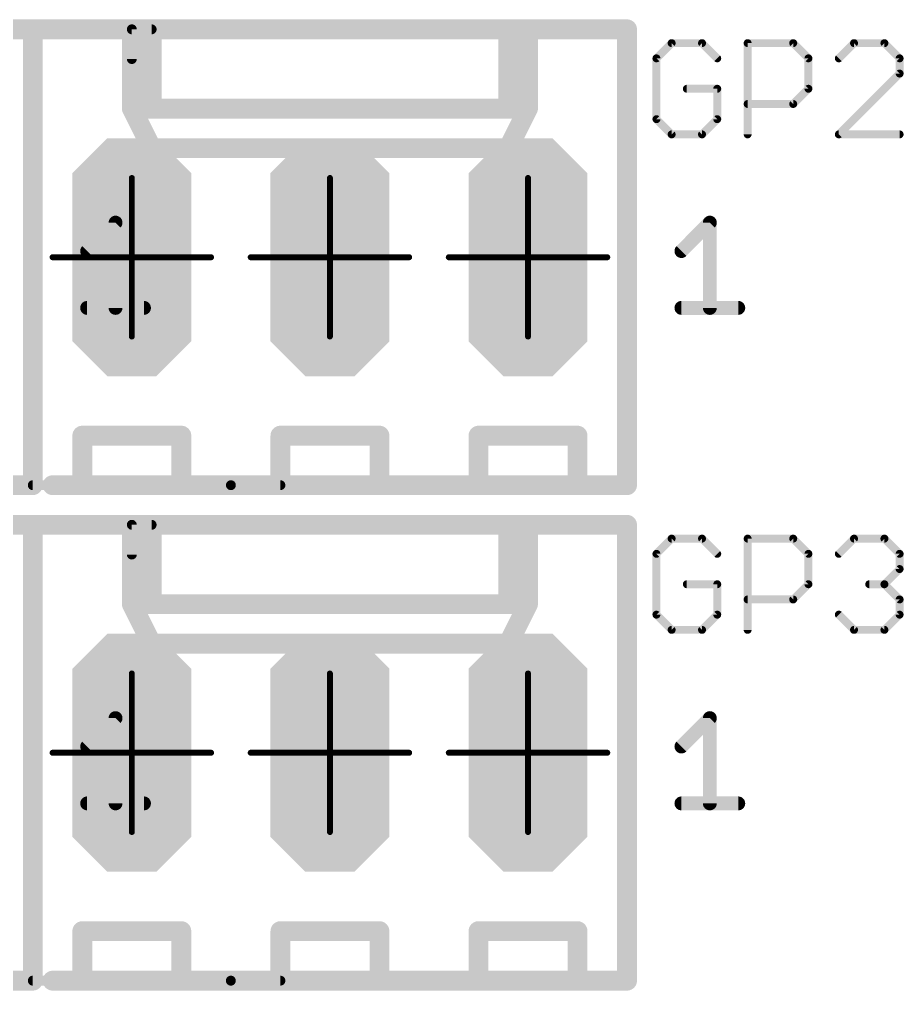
# Model space of a CAD drawing. Extents: x -84 to 54, y -45 to 6.
# Drawn here: x -27.35 to -16.01, y -31.75 to -19.3 of the extents above; entities that cross this region are included whole.
import ezdxf

# ---------------------------------------------------------------- set-up
doc = ezdxf.new("R2010")
doc.units = 0
for name, color, linetype in [('144', 253, 'CONTINUOUS'), ('17', 92, 'CONTINUOUS'), ('21', 253, 'CONTINUOUS'), ('23', 7, 'CONTINUOUS'), ('25', 253, 'CONTINUOUS'), ('51', 253, 'CONTINUOUS')]:
    doc.layers.add(name, color=color, linetype=linetype)

# ---------------------------------------------------------------- blocks, each defined once
blk = doc.blocks.new('RECT')
blk.add_solid([(-0.5, -0.5), (0.5, -0.5), (-0.5, 0.5), (0.5, 0.5)])
blk = doc.blocks.new('LONGP100')
at = {"const_width": 0.5}
blk.add_lwpolyline([(-0.75, -0.1036), (-0.75, 0.1036), (-0.6036, 0.25), (0.6036, 0.25), (0.75, 0.1036), (0.75, -0.1036), (0.6036, -0.25), (-0.6036, -0.25), (-0.75, -0.1036), (-0.75, 0.1036)], dxfattribs=at)

msp = doc.modelspace()

# ---------------------------------------------------------------- linework, layer by layer
at = {"layer": '144', "const_width": 0.0762}
for points in [[(-25.908, -21.336), (-25.908, -23.368)], [(-23.368, -21.336), (-23.368, -23.368)], [(-20.828, -21.336), (-20.828, -23.368)], [(-26.924, -22.352), (-24.892, -22.352)], [(-24.384, -22.352), (-22.352, -22.352)], [(-21.844, -22.352), (-19.812, -22.352)], [(-25.908, -27.686), (-25.908, -29.718)], [(-23.368, -27.686), (-23.368, -29.718)], [(-20.828, -27.686), (-20.828, -29.718)], [(-26.924, -28.702), (-24.892, -28.702)], [(-24.384, -28.702), (-22.352, -28.702)], [(-21.844, -28.702), (-19.812, -28.702)]]:
    msp.add_lwpolyline(points, dxfattribs=at)
at = {"layer": '144', "const_width": 0.0381}
for points in [[(-25.889, -21.336, 1), (-25.9271, -21.336)], [(-23.349, -21.336, 1), (-23.3871, -21.336)], [(-20.8089, -21.336, 1), (-20.847, -21.336)], [(-26.924, -22.333, 1), (-26.924, -22.3711)], [(-24.892, -22.3711, 1), (-24.892, -22.333)], [(-24.384, -22.333, 1), (-24.384, -22.3711)], [(-22.352, -22.3711, 1), (-22.352, -22.333)], [(-21.844, -22.333, 1), (-21.844, -22.3711)], [(-19.812, -22.3711, 1), (-19.812, -22.333)], [(-25.9271, -23.368, 1), (-25.889, -23.368)], [(-23.3871, -23.368, 1), (-23.349, -23.368)], [(-20.847, -23.368, 1), (-20.8089, -23.368)], [(-25.889, -27.686, 1), (-25.9271, -27.686)], [(-23.349, -27.686, 1), (-23.3871, -27.686)], [(-20.8089, -27.686, 1), (-20.847, -27.686)], [(-26.924, -28.683, 1), (-26.924, -28.7211)], [(-24.892, -28.7211, 1), (-24.892, -28.683)], [(-24.384, -28.683, 1), (-24.384, -28.7211)], [(-22.352, -28.7211, 1), (-22.352, -28.683)], [(-21.844, -28.683, 1), (-21.844, -28.7211)], [(-19.812, -28.7211, 1), (-19.812, -28.683)], [(-25.9271, -29.718, 1), (-25.889, -29.718)], [(-23.3871, -29.718, 1), (-23.349, -29.718)], [(-20.847, -29.718, 1), (-20.8089, -29.718)]]:
    msp.add_lwpolyline(points, format="xyb", dxfattribs=at)
at = {"layer": '21'}
for points, const_width in [([(-27.178, -19.431), (-32.258, -19.431)], 0.254), ([(-27.178, -22.352), (-27.178, -19.431)], 0.254), ([(-27.178, -22.352), (-27.178, -19.431)], 0.254), ([(-27.178, -19.431), (-25.908, -19.431)], 0.254), ([(-25.908, -19.431), (-24.638, -19.431)], 0.254), ([(-25.908, -20.447), (-25.908, -19.431)], 0.254), ([(-25.908, -19.812), (-25.908, -19.431)], 0.127), ([(-25.654, -19.431), (-25.908, -19.431)], 0.127), ([(-25.654, -19.431), (-25.654, -20.447)], 0.254), ([(-19.558, -19.431), (-24.638, -19.431)], 0.254), ([(-21.082, -19.431), (-21.082, -20.447)], 0.254), ([(-20.828, -20.447), (-20.828, -19.431)], 0.254), ([(-19.558, -22.352), (-19.558, -19.431)], 0.254), ([(-25.908, -20.447), (-25.654, -20.447)], 0.254), ([(-25.908, -20.447), (-25.654, -20.955)], 0.254), ([(-25.654, -20.447), (-21.082, -20.447)], 0.254), ([(-21.082, -20.447), (-20.828, -20.447)], 0.254), ([(-21.082, -20.955), (-20.828, -20.447)], 0.254), ([(-25.654, -20.955), (-21.082, -20.955)], 0.254), ([(-26.481, -22.2725), (-26.1167, -21.9081)], 0.1778), ([(-26.1167, -21.9081), (-26.1167, -23.0012)], 0.1778), ([(-18.861, -22.2725), (-18.4967, -21.9081)], 0.1778), ([(-18.4967, -21.9081), (-18.4967, -23.0012)], 0.1778), ([(-27.178, -22.352), (-27.178, -25.273)], 0.254), ([(-27.178, -22.352), (-27.178, -25.273)], 0.254), ([(-19.558, -22.352), (-19.558, -25.273)], 0.254), ([(-26.481, -23.0012), (-25.7523, -23.0012)], 0.1778), ([(-18.861, -23.0012), (-18.1323, -23.0012)], 0.1778), ([(-26.543, -25.273), (-26.543, -24.638)], 0.254), ([(-26.543, -24.638), (-25.273, -24.638)], 0.254), ([(-25.273, -24.638), (-25.273, -25.273)], 0.254), ([(-24.003, -25.273), (-24.003, -24.638)], 0.254), ([(-24.003, -24.638), (-22.733, -24.638)], 0.254), ([(-22.733, -24.638), (-22.733, -25.273)], 0.254), ([(-21.463, -25.273), (-21.463, -24.638)], 0.254), ([(-21.463, -24.638), (-20.193, -24.638)], 0.254), ([(-20.193, -24.638), (-20.193, -25.273)], 0.254), ([(-27.813, -25.273), (-27.178, -25.273)], 0.254), ([(-27.178, -25.273), (-24.638, -25.273)], 0.127), ([(-26.924, -25.273), (-26.543, -25.273)], 0.254), ([(-25.273, -25.273), (-26.543, -25.273)], 0.254), ([(-25.273, -25.273), (-24.003, -25.273)], 0.254), ([(-24.003, -25.273), (-24.638, -25.273)], 0.127), ([(-22.733, -25.273), (-24.003, -25.273)], 0.254), ([(-22.733, -25.273), (-21.463, -25.273)], 0.254), ([(-20.193, -25.273), (-21.463, -25.273)], 0.254), ([(-20.193, -25.273), (-19.558, -25.273)], 0.254), ([(-27.178, -25.781), (-32.258, -25.781)], 0.254), ([(-27.178, -28.702), (-27.178, -25.781)], 0.254), ([(-27.178, -28.702), (-27.178, -25.781)], 0.254), ([(-27.178, -25.781), (-25.908, -25.781)], 0.254), ([(-25.908, -25.781), (-24.638, -25.781)], 0.254), ([(-25.908, -26.797), (-25.908, -25.781)], 0.254), ([(-25.908, -26.162), (-25.908, -25.781)], 0.127), ([(-25.654, -25.781), (-25.908, -25.781)], 0.127), ([(-25.654, -25.781), (-25.654, -26.797)], 0.254), ([(-19.558, -25.781), (-24.638, -25.781)], 0.254), ([(-21.082, -25.781), (-21.082, -26.797)], 0.254), ([(-20.828, -26.797), (-20.828, -25.781)], 0.254), ([(-19.558, -28.702), (-19.558, -25.781)], 0.254), ([(-25.908, -26.797), (-25.654, -26.797)], 0.254), ([(-25.908, -26.797), (-25.654, -27.305)], 0.254), ([(-25.654, -26.797), (-21.082, -26.797)], 0.254), ([(-21.082, -26.797), (-20.828, -26.797)], 0.254), ([(-21.082, -27.305), (-20.828, -26.797)], 0.254), ([(-25.654, -27.305), (-21.082, -27.305)], 0.254), ([(-26.481, -28.6225), (-26.1167, -28.2581)], 0.1778), ([(-26.1167, -28.2581), (-26.1167, -29.3512)], 0.1778), ([(-18.861, -28.6225), (-18.4967, -28.2581)], 0.1778), ([(-18.4967, -28.2581), (-18.4967, -29.3512)], 0.1778), ([(-27.178, -28.702), (-27.178, -31.623)], 0.254), ([(-27.178, -28.702), (-27.178, -31.623)], 0.254), ([(-19.558, -28.702), (-19.558, -31.623)], 0.254), ([(-26.481, -29.3512), (-25.7523, -29.3512)], 0.1778), ([(-18.861, -29.3512), (-18.1323, -29.3512)], 0.1778), ([(-26.543, -31.623), (-26.543, -30.988)], 0.254), ([(-26.543, -30.988), (-25.273, -30.988)], 0.254), ([(-25.273, -30.988), (-25.273, -31.623)], 0.254), ([(-24.003, -31.623), (-24.003, -30.988)], 0.254), ([(-24.003, -30.988), (-22.733, -30.988)], 0.254), ([(-22.733, -30.988), (-22.733, -31.623)], 0.254), ([(-21.463, -31.623), (-21.463, -30.988)], 0.254), ([(-21.463, -30.988), (-20.193, -30.988)], 0.254), ([(-20.193, -30.988), (-20.193, -31.623)], 0.254), ([(-27.813, -31.623), (-27.178, -31.623)], 0.254), ([(-27.178, -31.623), (-24.638, -31.623)], 0.127), ([(-26.924, -31.623), (-26.543, -31.623)], 0.254), ([(-25.273, -31.623), (-26.543, -31.623)], 0.254), ([(-25.273, -31.623), (-24.003, -31.623)], 0.254), ([(-24.003, -31.623), (-24.638, -31.623)], 0.127), ([(-22.733, -31.623), (-24.003, -31.623)], 0.254), ([(-22.733, -31.623), (-21.463, -31.623)], 0.254), ([(-20.193, -31.623), (-21.463, -31.623)], 0.254), ([(-20.193, -31.623), (-19.558, -31.623)], 0.254)]:
    msp.add_lwpolyline(points, dxfattribs=dict(at, const_width=const_width))
for points, const_width in [([(-27.1145, -19.431, 1), (-27.2415, -19.431)], 0.127), ([(-27.1145, -19.431, 1), (-27.2415, -19.431)], 0.127), ([(-27.178, -19.3675, 1), (-27.178, -19.4945)], 0.127), ([(-27.178, -19.4945, 1), (-27.178, -19.3675)], 0.127), ([(-25.908, -19.3675, 1), (-25.908, -19.4945)], 0.127), ([(-25.8445, -19.431, 1), (-25.9715, -19.431)], 0.127), ([(-25.8763, -19.431, 1), (-25.9398, -19.431)], 0.0635), ([(-25.908, -19.4945, 1), (-25.908, -19.3675)], 0.127), ([(-25.908, -19.3993, 1), (-25.908, -19.4627)], 0.0635), ([(-25.5905, -19.431, 1), (-25.7175, -19.431)], 0.127), ([(-25.654, -19.4627, 1), (-25.654, -19.3993)], 0.0635), ([(-24.638, -19.3675, 1), (-24.638, -19.4945)], 0.127), ([(-24.638, -19.4945, 1), (-24.638, -19.3675)], 0.127), ([(-21.0185, -19.431, 1), (-21.1455, -19.431)], 0.127), ([(-20.7645, -19.431, 1), (-20.8915, -19.431)], 0.127), ([(-19.4945, -19.431, 1), (-19.6215, -19.431)], 0.127), ([(-19.558, -19.4945, 1), (-19.558, -19.3675)], 0.127), ([(-25.9398, -19.812, 1), (-25.8763, -19.812)], 0.0635), ([(-25.908, -20.3835, 1), (-25.908, -20.5105)], 0.127), ([(-25.8512, -20.4186, 1), (-25.9648, -20.4754)], 0.127), ([(-25.9715, -20.447, 1), (-25.8445, -20.447)], 0.127), ([(-25.654, -20.3835, 1), (-25.654, -20.5105)], 0.127), ([(-25.7175, -20.447, 1), (-25.5905, -20.447)], 0.127), ([(-25.654, -20.5105, 1), (-25.654, -20.3835)], 0.127), ([(-21.082, -20.3835, 1), (-21.082, -20.5105)], 0.127), ([(-21.1455, -20.447, 1), (-21.0185, -20.447)], 0.127), ([(-21.082, -20.5105, 1), (-21.082, -20.3835)], 0.127), ([(-20.8915, -20.447, 1), (-20.7645, -20.447)], 0.127), ([(-20.7712, -20.4754, 1), (-20.8848, -20.4186)], 0.127), ([(-20.828, -20.5105, 1), (-20.828, -20.3835)], 0.127), ([(-25.654, -20.8915, 1), (-25.654, -21.0185)], 0.127), ([(-25.7108, -20.9834, 1), (-25.5972, -20.9266)], 0.127), ([(-21.1388, -20.9266, 1), (-21.0252, -20.9834)], 0.127), ([(-21.082, -21.0185, 1), (-21.082, -20.8915)], 0.127), ([(-26.0723, -21.9081, 1), (-26.1612, -21.9081)], 0.0889), ([(-26.0853, -21.9395, 1), (-26.1481, -21.8767)], 0.0889), ([(-18.4522, -21.9081, 1), (-18.5412, -21.9081)], 0.0889), ([(-18.4653, -21.9395, 1), (-18.5281, -21.8767)], 0.0889), ([(-27.1145, -22.352, 1), (-27.2415, -22.352)], 0.127), ([(-27.1145, -22.352, 1), (-27.2415, -22.352)], 0.127), ([(-26.5124, -22.2411, 1), (-26.4496, -22.3039)], 0.0889), ([(-19.4945, -22.352, 1), (-19.6215, -22.352)], 0.127), ([(-18.8924, -22.2411, 1), (-18.8296, -22.3039)], 0.0889), ([(-27.2415, -22.352, 1), (-27.1145, -22.352)], 0.127), ([(-27.2415, -22.352, 1), (-27.1145, -22.352)], 0.127), ([(-19.6215, -22.352, 1), (-19.4945, -22.352)], 0.127), ([(-26.481, -22.9567, 1), (-26.481, -23.0457)], 0.0889), ([(-26.1612, -23.0012, 1), (-26.0723, -23.0012)], 0.0889), ([(-25.7523, -23.0457, 1), (-25.7523, -22.9567)], 0.0889), ([(-18.861, -22.9567, 1), (-18.861, -23.0457)], 0.0889), ([(-18.5412, -23.0012, 1), (-18.4522, -23.0012)], 0.0889), ([(-18.1323, -23.0457, 1), (-18.1323, -22.9567)], 0.0889), ([(-26.4795, -24.638, 1), (-26.6065, -24.638)], 0.127), ([(-26.543, -24.5745, 1), (-26.543, -24.7015)], 0.127), ([(-25.2095, -24.638, 1), (-25.3365, -24.638)], 0.127), ([(-25.273, -24.7015, 1), (-25.273, -24.5745)], 0.127), ([(-23.9395, -24.638, 1), (-24.0665, -24.638)], 0.127), ([(-24.003, -24.5745, 1), (-24.003, -24.7015)], 0.127), ([(-22.6695, -24.638, 1), (-22.7965, -24.638)], 0.127), ([(-22.733, -24.7015, 1), (-22.733, -24.5745)], 0.127), ([(-21.3995, -24.638, 1), (-21.5265, -24.638)], 0.127), ([(-21.463, -24.5745, 1), (-21.463, -24.7015)], 0.127), ([(-20.1295, -24.638, 1), (-20.2565, -24.638)], 0.127), ([(-20.193, -24.7015, 1), (-20.193, -24.5745)], 0.127), ([(-27.2415, -25.273, 1), (-27.1145, -25.273)], 0.127), ([(-27.2415, -25.273, 1), (-27.1145, -25.273)], 0.127), ([(-27.178, -25.3365, 1), (-27.178, -25.2095)], 0.127), ([(-27.178, -25.2413, 1), (-27.178, -25.3047)], 0.0635), ([(-26.924, -25.2095, 1), (-26.924, -25.3365)], 0.127), ([(-26.543, -25.2095, 1), (-26.543, -25.3365)], 0.127), ([(-26.6065, -25.273, 1), (-26.4795, -25.273)], 0.127), ([(-26.543, -25.3365, 1), (-26.543, -25.2095)], 0.127), ([(-25.273, -25.2095, 1), (-25.273, -25.3365)], 0.127), ([(-25.3365, -25.273, 1), (-25.2095, -25.273)], 0.127), ([(-25.273, -25.3365, 1), (-25.273, -25.2095)], 0.127), ([(-24.638, -25.2413, 1), (-24.638, -25.3047)], 0.0635), ([(-24.638, -25.3047, 1), (-24.638, -25.2413)], 0.0635), ([(-24.003, -25.2095, 1), (-24.003, -25.3365)], 0.127), ([(-24.0665, -25.273, 1), (-23.9395, -25.273)], 0.127), ([(-24.003, -25.3365, 1), (-24.003, -25.2095)], 0.127), ([(-24.003, -25.3047, 1), (-24.003, -25.2413)], 0.0635), ([(-22.733, -25.2095, 1), (-22.733, -25.3365)], 0.127), ([(-22.7965, -25.273, 1), (-22.6695, -25.273)], 0.127), ([(-22.733, -25.3365, 1), (-22.733, -25.2095)], 0.127), ([(-21.463, -25.2095, 1), (-21.463, -25.3365)], 0.127), ([(-21.5265, -25.273, 1), (-21.3995, -25.273)], 0.127), ([(-21.463, -25.3365, 1), (-21.463, -25.2095)], 0.127), ([(-20.193, -25.2095, 1), (-20.193, -25.3365)], 0.127), ([(-20.2565, -25.273, 1), (-20.1295, -25.273)], 0.127), ([(-20.193, -25.3365, 1), (-20.193, -25.2095)], 0.127), ([(-19.6215, -25.273, 1), (-19.4945, -25.273)], 0.127), ([(-19.558, -25.3365, 1), (-19.558, -25.2095)], 0.127), ([(-27.1145, -25.781, 1), (-27.2415, -25.781)], 0.127), ([(-27.1145, -25.781, 1), (-27.2415, -25.781)], 0.127), ([(-27.178, -25.7175, 1), (-27.178, -25.8445)], 0.127), ([(-27.178, -25.8445, 1), (-27.178, -25.7175)], 0.127), ([(-25.908, -25.7175, 1), (-25.908, -25.8445)], 0.127), ([(-25.8445, -25.781, 1), (-25.9715, -25.781)], 0.127), ([(-25.8763, -25.781, 1), (-25.9398, -25.781)], 0.0635), ([(-25.908, -25.8445, 1), (-25.908, -25.7175)], 0.127), ([(-25.908, -25.7493, 1), (-25.908, -25.8128)], 0.0635), ([(-25.5905, -25.781, 1), (-25.7175, -25.781)], 0.127), ([(-25.654, -25.8128, 1), (-25.654, -25.7493)], 0.0635), ([(-24.638, -25.7175, 1), (-24.638, -25.8445)], 0.127), ([(-24.638, -25.8445, 1), (-24.638, -25.7175)], 0.127), ([(-21.0185, -25.781, 1), (-21.1455, -25.781)], 0.127), ([(-20.7645, -25.781, 1), (-20.8915, -25.781)], 0.127), ([(-19.4945, -25.781, 1), (-19.6215, -25.781)], 0.127), ([(-19.558, -25.8445, 1), (-19.558, -25.7175)], 0.127), ([(-25.9398, -26.162, 1), (-25.8763, -26.162)], 0.0635), ([(-25.908, -26.7335, 1), (-25.908, -26.8605)], 0.127), ([(-25.8512, -26.7686, 1), (-25.9648, -26.8254)], 0.127), ([(-25.9715, -26.797, 1), (-25.8445, -26.797)], 0.127), ([(-25.654, -26.7335, 1), (-25.654, -26.8605)], 0.127), ([(-25.7175, -26.797, 1), (-25.5905, -26.797)], 0.127), ([(-25.654, -26.8605, 1), (-25.654, -26.7335)], 0.127), ([(-21.082, -26.7335, 1), (-21.082, -26.8605)], 0.127), ([(-21.1455, -26.797, 1), (-21.0185, -26.797)], 0.127), ([(-21.082, -26.8605, 1), (-21.082, -26.7335)], 0.127), ([(-20.8915, -26.797, 1), (-20.7645, -26.797)], 0.127), ([(-20.7712, -26.8254, 1), (-20.8848, -26.7686)], 0.127), ([(-20.828, -26.8605, 1), (-20.828, -26.7335)], 0.127), ([(-25.654, -27.2415, 1), (-25.654, -27.3685)], 0.127), ([(-25.7108, -27.3334, 1), (-25.5972, -27.2766)], 0.127), ([(-21.1388, -27.2766, 1), (-21.0252, -27.3334)], 0.127), ([(-21.082, -27.3685, 1), (-21.082, -27.2415)], 0.127), ([(-26.0723, -28.2581, 1), (-26.1612, -28.2581)], 0.0889), ([(-26.0853, -28.2895, 1), (-26.1481, -28.2267)], 0.0889), ([(-18.4522, -28.2581, 1), (-18.5412, -28.2581)], 0.0889), ([(-18.4653, -28.2895, 1), (-18.5281, -28.2267)], 0.0889), ([(-27.1145, -28.702, 1), (-27.2415, -28.702)], 0.127), ([(-27.1145, -28.702, 1), (-27.2415, -28.702)], 0.127), ([(-26.5124, -28.5911, 1), (-26.4496, -28.6539)], 0.0889), ([(-19.4945, -28.702, 1), (-19.6215, -28.702)], 0.127), ([(-18.8924, -28.5911, 1), (-18.8296, -28.6539)], 0.0889), ([(-27.2415, -28.702, 1), (-27.1145, -28.702)], 0.127), ([(-27.2415, -28.702, 1), (-27.1145, -28.702)], 0.127), ([(-19.6215, -28.702, 1), (-19.4945, -28.702)], 0.127), ([(-26.481, -29.3068, 1), (-26.481, -29.3957)], 0.0889), ([(-26.1612, -29.3512, 1), (-26.0723, -29.3512)], 0.0889), ([(-25.7523, -29.3957, 1), (-25.7523, -29.3068)], 0.0889), ([(-18.861, -29.3068, 1), (-18.861, -29.3957)], 0.0889), ([(-18.5412, -29.3512, 1), (-18.4522, -29.3512)], 0.0889), ([(-18.1323, -29.3957, 1), (-18.1323, -29.3068)], 0.0889), ([(-26.4795, -30.988, 1), (-26.6065, -30.988)], 0.127), ([(-26.543, -30.9245, 1), (-26.543, -31.0515)], 0.127), ([(-25.2095, -30.988, 1), (-25.3365, -30.988)], 0.127), ([(-25.273, -31.0515, 1), (-25.273, -30.9245)], 0.127), ([(-23.9395, -30.988, 1), (-24.0665, -30.988)], 0.127), ([(-24.003, -30.9245, 1), (-24.003, -31.0515)], 0.127), ([(-22.6695, -30.988, 1), (-22.7965, -30.988)], 0.127), ([(-22.733, -31.0515, 1), (-22.733, -30.9245)], 0.127), ([(-21.3995, -30.988, 1), (-21.5265, -30.988)], 0.127), ([(-21.463, -30.9245, 1), (-21.463, -31.0515)], 0.127), ([(-20.1295, -30.988, 1), (-20.2565, -30.988)], 0.127), ([(-20.193, -31.0515, 1), (-20.193, -30.9245)], 0.127), ([(-27.2415, -31.623, 1), (-27.1145, -31.623)], 0.127), ([(-27.2415, -31.623, 1), (-27.1145, -31.623)], 0.127), ([(-27.178, -31.6865, 1), (-27.178, -31.5595)], 0.127), ([(-27.178, -31.5913, 1), (-27.178, -31.6547)], 0.0635), ([(-26.924, -31.5595, 1), (-26.924, -31.6865)], 0.127), ([(-26.543, -31.5595, 1), (-26.543, -31.6865)], 0.127), ([(-26.6065, -31.623, 1), (-26.4795, -31.623)], 0.127), ([(-26.543, -31.6865, 1), (-26.543, -31.5595)], 0.127), ([(-25.273, -31.5595, 1), (-25.273, -31.6865)], 0.127), ([(-25.3365, -31.623, 1), (-25.2095, -31.623)], 0.127), ([(-25.273, -31.6865, 1), (-25.273, -31.5595)], 0.127), ([(-24.638, -31.5913, 1), (-24.638, -31.6547)], 0.0635), ([(-24.638, -31.6547, 1), (-24.638, -31.5913)], 0.0635), ([(-24.003, -31.5595, 1), (-24.003, -31.6865)], 0.127), ([(-24.0665, -31.623, 1), (-23.9395, -31.623)], 0.127), ([(-24.003, -31.6865, 1), (-24.003, -31.5595)], 0.127), ([(-24.003, -31.6547, 1), (-24.003, -31.5913)], 0.0635), ([(-22.733, -31.5595, 1), (-22.733, -31.6865)], 0.127), ([(-22.7965, -31.623, 1), (-22.6695, -31.623)], 0.127), ([(-22.733, -31.6865, 1), (-22.733, -31.5595)], 0.127), ([(-21.463, -31.5595, 1), (-21.463, -31.6865)], 0.127), ([(-21.5265, -31.623, 1), (-21.3995, -31.623)], 0.127), ([(-21.463, -31.6865, 1), (-21.463, -31.5595)], 0.127), ([(-20.193, -31.5595, 1), (-20.193, -31.6865)], 0.127), ([(-20.2565, -31.623, 1), (-20.1295, -31.623)], 0.127), ([(-20.193, -31.6865, 1), (-20.193, -31.5595)], 0.127), ([(-19.6215, -31.623, 1), (-19.4945, -31.623)], 0.127), ([(-19.558, -31.6865, 1), (-19.558, -31.5595)], 0.127)]:
    msp.add_lwpolyline(points, format="xyb", dxfattribs=dict(at, const_width=const_width))
at = {"layer": '23'}
for p in [(-23.368, -22.352), (-23.368, -28.702)]:
    msp.add_point(p, dxfattribs=at)
at = {"layer": '25', "const_width": 0.1016}
for points in [[(-18.9866, -19.6079), (-19.1814, -19.8028)], [(-18.5968, -19.6079), (-18.9866, -19.6079)], [(-18.4019, -19.8028), (-18.5968, -19.6079)], [(-18.0121, -20.7772), (-18.0121, -19.6079)], [(-18.0121, -19.6079), (-17.4275, -19.6079)], [(-17.4275, -19.6079), (-17.2326, -19.8028)], [(-16.648, -19.6079), (-16.8428, -19.8028)], [(-16.2582, -19.6079), (-16.648, -19.6079)], [(-16.0633, -19.8028), (-16.2582, -19.6079)], [(-19.1814, -19.8028), (-19.1814, -20.5824)], [(-17.2326, -19.8028), (-17.2326, -20.1926)], [(-16.0633, -19.9977), (-16.0633, -19.8028)], [(-16.8428, -20.7772), (-16.0633, -19.9977)], [(-18.4019, -20.1926), (-18.7917, -20.1926)], [(-18.4019, -20.5824), (-18.4019, -20.1926)], [(-17.2326, -20.1926), (-17.4275, -20.3875)], [(-17.4275, -20.3875), (-18.0121, -20.3875)], [(-19.1814, -20.5824), (-18.9866, -20.7772)], [(-18.5968, -20.7772), (-18.4019, -20.5824)], [(-18.9866, -20.7772), (-18.5968, -20.7772)], [(-16.0633, -20.7772), (-16.8428, -20.7772)], [(-18.9866, -25.9579), (-19.1814, -26.1528)], [(-18.5968, -25.9579), (-18.9866, -25.9579)], [(-18.4019, -26.1528), (-18.5968, -25.9579)], [(-18.0121, -27.1272), (-18.0121, -25.9579)], [(-18.0121, -25.9579), (-17.4275, -25.9579)], [(-17.4275, -25.9579), (-17.2326, -26.1528)], [(-16.8428, -26.1528), (-16.648, -25.9579)], [(-16.648, -25.9579), (-16.2582, -25.9579)], [(-16.2582, -25.9579), (-16.0633, -26.1528)], [(-19.1814, -26.1528), (-19.1814, -26.9324)], [(-17.2326, -26.1528), (-17.2326, -26.5426)], [(-16.0633, -26.1528), (-16.0633, -26.3477)], [(-16.0633, -26.3477), (-16.2582, -26.5426)], [(-18.4019, -26.5426), (-18.7917, -26.5426)], [(-18.4019, -26.9324), (-18.4019, -26.5426)], [(-17.2326, -26.5426), (-17.4275, -26.7375)], [(-16.2582, -26.5426), (-16.4531, -26.5426)], [(-16.2582, -26.5426), (-16.0633, -26.7375)], [(-17.4275, -26.7375), (-18.0121, -26.7375)], [(-16.0633, -26.7375), (-16.0633, -26.9324)], [(-19.1814, -26.9324), (-18.9866, -27.1272)], [(-18.5968, -27.1272), (-18.4019, -26.9324)], [(-16.648, -27.1272), (-16.8428, -26.9324)], [(-16.0633, -26.9324), (-16.2582, -27.1272)], [(-18.9866, -27.1272), (-18.5968, -27.1272)], [(-16.2582, -27.1272), (-16.648, -27.1272)]]:
    msp.add_lwpolyline(points, dxfattribs=at)
at = {"layer": '25', "const_width": 0.0508}
for points in [[(-18.9866, -19.5825, 1), (-18.9866, -19.6333)], [(-18.9686, -19.6259, 1), (-19.0046, -19.5899)], [(-18.5788, -19.5899, 1), (-18.6148, -19.6259)], [(-18.5968, -19.6333, 1), (-18.5968, -19.5825)], [(-17.9867, -19.6079, 1), (-18.0375, -19.6079)], [(-18.0121, -19.5825, 1), (-18.0121, -19.6333)], [(-17.4095, -19.5899, 1), (-17.4455, -19.6259)], [(-17.4275, -19.6333, 1), (-17.4275, -19.5825)], [(-16.648, -19.5825, 1), (-16.648, -19.6333)], [(-16.63, -19.6259, 1), (-16.666, -19.5899)], [(-16.2402, -19.5899, 1), (-16.2762, -19.6259)], [(-16.2582, -19.6333, 1), (-16.2582, -19.5825)], [(-19.1994, -19.7848, 1), (-19.1634, -19.8208)], [(-19.156, -19.8028, 1), (-19.2068, -19.8028)], [(-18.4199, -19.8208, 1), (-18.3839, -19.7848)], [(-17.2072, -19.8028, 1), (-17.258, -19.8028)], [(-17.2506, -19.8208, 1), (-17.2146, -19.7848)], [(-16.8608, -19.7848, 1), (-16.8248, -19.8208)], [(-16.0379, -19.8028, 1), (-16.0887, -19.8028)], [(-16.0813, -19.8208, 1), (-16.0453, -19.7848)], [(-16.0887, -19.9977, 1), (-16.0379, -19.9977)], [(-16.0453, -20.0157, 1), (-16.0813, -19.9797)], [(-18.7917, -20.1672, 1), (-18.7917, -20.218)], [(-18.3765, -20.1926, 1), (-18.4273, -20.1926)], [(-18.4019, -20.218, 1), (-18.4019, -20.1672)], [(-17.2146, -20.2106, 1), (-17.2506, -20.1746)], [(-17.258, -20.1926, 1), (-17.2072, -20.1926)], [(-18.0121, -20.3621, 1), (-18.0121, -20.4129)], [(-17.4455, -20.3695, 1), (-17.4095, -20.4055)], [(-17.4275, -20.4129, 1), (-17.4275, -20.3621)], [(-19.1634, -20.5644, 1), (-19.1994, -20.6004)], [(-18.3839, -20.6004, 1), (-18.4199, -20.5644)], [(-19.2068, -20.5824, 1), (-19.156, -20.5824)], [(-18.4273, -20.5824, 1), (-18.3765, -20.5824)], [(-18.9866, -20.7518, 1), (-18.9866, -20.8026)], [(-19.0046, -20.7952, 1), (-18.9686, -20.7592)], [(-18.6148, -20.7592, 1), (-18.5788, -20.7952)], [(-18.5968, -20.8026, 1), (-18.5968, -20.7518)], [(-18.0375, -20.7772, 1), (-17.9867, -20.7772)], [(-16.8608, -20.7592, 1), (-16.8248, -20.7952)], [(-16.8428, -20.7518, 1), (-16.8428, -20.8026)], [(-16.0633, -20.8026, 1), (-16.0633, -20.7518)], [(-18.9866, -25.9325, 1), (-18.9866, -25.9833)], [(-18.9686, -25.9759, 1), (-19.0046, -25.9399)], [(-18.5788, -25.9399, 1), (-18.6148, -25.9759)], [(-18.5968, -25.9833, 1), (-18.5968, -25.9325)], [(-17.9867, -25.9579, 1), (-18.0375, -25.9579)], [(-18.0121, -25.9325, 1), (-18.0121, -25.9833)], [(-17.4095, -25.9399, 1), (-17.4455, -25.9759)], [(-17.4275, -25.9833, 1), (-17.4275, -25.9325)], [(-16.648, -25.9325, 1), (-16.648, -25.9833)], [(-16.63, -25.9759, 1), (-16.666, -25.9399)], [(-16.2402, -25.9399, 1), (-16.2762, -25.9759)], [(-16.2582, -25.9833, 1), (-16.2582, -25.9325)], [(-19.1994, -26.1348, 1), (-19.1634, -26.1708)], [(-19.156, -26.1528, 1), (-19.2068, -26.1528)], [(-18.4199, -26.1708, 1), (-18.3839, -26.1348)], [(-17.2072, -26.1528, 1), (-17.258, -26.1528)], [(-17.2506, -26.1708, 1), (-17.2146, -26.1348)], [(-16.8608, -26.1348, 1), (-16.8248, -26.1708)], [(-16.0379, -26.1528, 1), (-16.0887, -26.1528)], [(-16.0813, -26.1708, 1), (-16.0453, -26.1348)], [(-16.0887, -26.3477, 1), (-16.0379, -26.3477)], [(-16.0453, -26.3657, 1), (-16.0813, -26.3297)], [(-18.7917, -26.5172, 1), (-18.7917, -26.568)], [(-18.3765, -26.5426, 1), (-18.4273, -26.5426)], [(-18.4019, -26.568, 1), (-18.4019, -26.5172)], [(-17.2146, -26.5606, 1), (-17.2506, -26.5246)], [(-16.4531, -26.5172, 1), (-16.4531, -26.568)], [(-16.2402, -26.5246, 1), (-16.2762, -26.5606)], [(-16.2762, -26.5246, 1), (-16.2402, -26.5606)], [(-16.2582, -26.568, 1), (-16.2582, -26.5172)], [(-17.258, -26.5426, 1), (-17.2072, -26.5426)], [(-18.0121, -26.7121, 1), (-18.0121, -26.7629)], [(-17.4455, -26.7195, 1), (-17.4095, -26.7555)], [(-17.4275, -26.7629, 1), (-17.4275, -26.7121)], [(-16.0379, -26.7375, 1), (-16.0887, -26.7375)], [(-16.0813, -26.7555, 1), (-16.0453, -26.7195)], [(-19.1634, -26.9144, 1), (-19.1994, -26.9504)], [(-18.3839, -26.9504, 1), (-18.4199, -26.9144)], [(-16.8248, -26.9144, 1), (-16.8608, -26.9504)], [(-16.0453, -26.9504, 1), (-16.0813, -26.9144)], [(-19.2068, -26.9324, 1), (-19.156, -26.9324)], [(-18.4273, -26.9324, 1), (-18.3765, -26.9324)], [(-16.0887, -26.9324, 1), (-16.0379, -26.9324)], [(-18.9866, -27.1018, 1), (-18.9866, -27.1526)], [(-19.0046, -27.1452, 1), (-18.9686, -27.1092)], [(-18.6148, -27.1092, 1), (-18.5788, -27.1452)], [(-18.5968, -27.1526, 1), (-18.5968, -27.1018)], [(-18.0375, -27.1272, 1), (-17.9867, -27.1272)], [(-16.648, -27.1018, 1), (-16.648, -27.1526)], [(-16.666, -27.1452, 1), (-16.63, -27.1092)], [(-16.2762, -27.1092, 1), (-16.2402, -27.1452)], [(-16.2582, -27.1526, 1), (-16.2582, -27.1018)]]:
    msp.add_lwpolyline(points, format="xyb", dxfattribs=at)

# ---------------------------------------------------------------- block references
at = {"layer": '17', "xscale": 1.524, "yscale": 1.524, "rotation": 90}
for p in [(-25.908, -22.352), (-25.908, -22.352), (-23.368, -22.352), (-23.368, -22.352), (-20.828, -22.352), (-20.828, -22.352), (-25.908, -28.702), (-25.908, -28.702), (-23.368, -28.702), (-23.368, -28.702), (-20.828, -28.702), (-20.828, -28.702)]:
    msp.add_blockref('LONGP100', p, dxfattribs=at)
at = {"layer": '51', "xscale": 0.508, "yscale": 0.508}
for p in [(-25.908, -22.352), (-23.368, -22.352), (-20.828, -22.352), (-25.908, -28.702), (-23.368, -28.702), (-20.828, -28.702)]:
    msp.add_blockref('RECT', p, dxfattribs=at)

doc.saveas('drawing.dxf')
